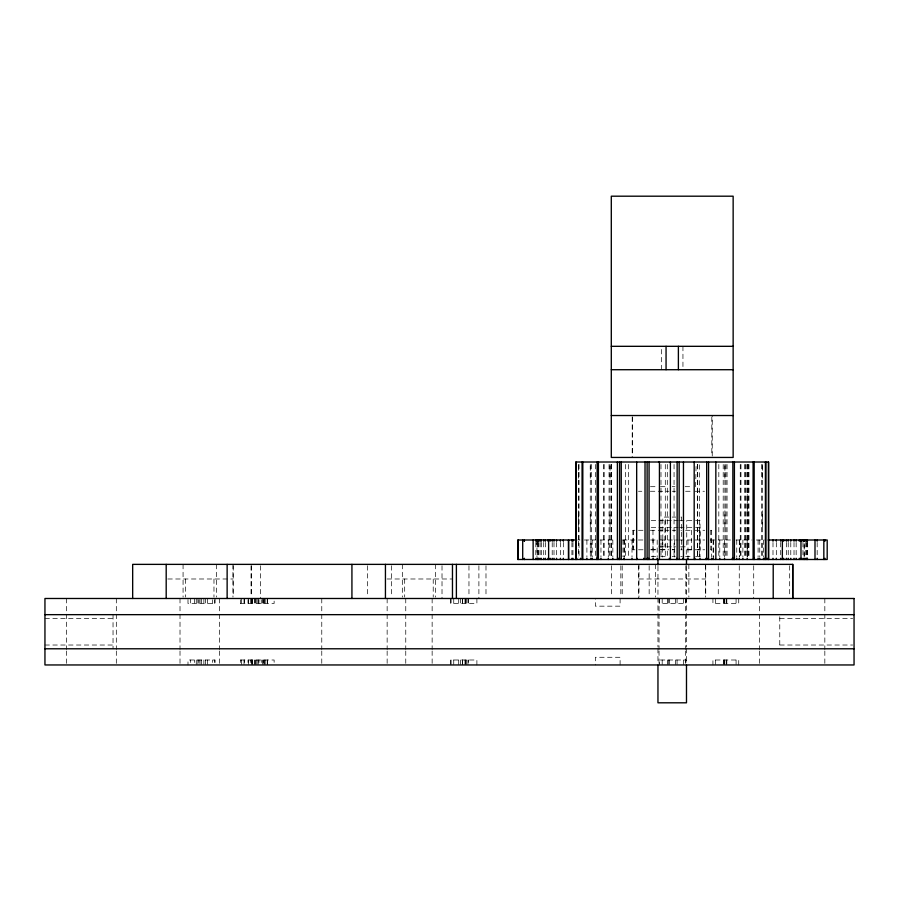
<?xml version="1.0" encoding="UTF-8"?>
<svg xmlns="http://www.w3.org/2000/svg" width="899" height="899" viewBox="0 0 899 899"><rect width="100%" height="100%" fill="white"/><g stroke="black" fill="none" stroke-linecap="round" stroke-linejoin="round"><path stroke-width="0.67" stroke-dasharray="4.5 3.37" d="M536.961 544.873L536.961 542.434L536.961 557.054M578.54 526.994L578.54 510.756M578.54 478.257L578.54 464.716M590.272 526.994L590.272 510.756M590.272 478.257L590.272 464.716M610.039 526.994L610.039 510.756M610.039 478.257L610.039 464.716M632.199 416.934L632.199 457.445M632.885 549.783L632.885 543.277M661.495 369.714L661.495 346.317M682.948 346.317L682.948 369.714M711.559 542.445L711.559 539.996M711.559 530.286L711.615 557.054M712.244 456.051L712.244 415.529M724.897 526.994L724.897 510.756M724.897 478.257L724.897 464.716M747.305 556.784L747.305 543.243M747.305 510.756L747.305 494.506M762.363 526.994L762.363 510.756M762.363 478.257L762.363 464.716M650.494 486.696L657.102 486.696M660.473 486.696L668.148 486.696M672.227 486.696L674.947 486.696M685.139 486.696L691.938 486.696M695.624 486.696L696.096 464.412M638.47 491.259L641.83 491.259M650.348 491.259L668.957 491.259M672.227 491.259L675.486 491.259M685.589 491.259L692.084 491.259M695.107 491.259L704.468 491.259M668.755 517.082L662.799 517.082L662.799 549.783M672.227 517.082L675.688 517.082M680.981 517.082L681.644 517.082L681.644 549.783M651.224 520.51L657.203 520.51M658.911 520.51L678.161 520.51M679.487 520.51L691.87 520.51M695.59 520.51L700.006 520.51L699.995 549.75L695.59 549.75M651.224 527.331L657.203 527.331M658.911 527.331L678.161 527.331M679.487 527.331L691.87 527.331M695.59 527.331L700.006 527.331L699.973 557.054M632.941 530.286L634.885 530.286M638.47 530.286L643.324 530.286M650.348 530.286L668.957 530.286M672.227 530.286L675.688 530.286M680.981 530.286L681.644 530.286M685.589 530.286L692.668 530.286M695.084 530.286L704.737 530.286M710.918 530.286L711.502 530.286M578.72 539.996L579.934 539.996M584.328 539.996L595.857 539.996M600.082 539.996L615.793 539.996M622.58 539.996L634.93 539.996M638.38 539.996L643.324 539.996M650.573 539.996L657.461 539.996M659.967 539.996L678.161 540.007M679.487 540.007L692.668 539.996M695.084 539.996L704.737 539.996M710.255 539.996L714.761 539.996M718.144 539.996L731.685 539.996M735.978 539.996L751.845 539.996M756.295 539.996L764.386 539.996M658.911 546.828L675.52 546.828M680.689 546.828L686.746 546.828L686.746 520.51M651.224 549.75L657.203 549.75M660.675 549.75L668.272 549.75M674.205 549.75L672.227 549.75L675.688 549.783M691.87 549.75L685.532 549.75L692.668 549.783M632.941 549.783L634.885 549.783M638.504 549.783L643.324 549.783M650.573 549.783L657.439 549.783M659.967 549.783L668.755 549.783M680.768 549.783L682.307 549.783M695.084 549.783L704.737 549.783M710.918 549.783L711.502 549.783M651.224 556.582L657.203 556.582M660.675 556.582L668.272 556.582M672.227 556.582L675.25 556.582M680.768 556.582L682.307 556.582M685.532 556.582L691.87 556.582M695.59 556.582L700.006 556.582M167.821 578.99L232.965 578.99M387.076 578.99L452.219 578.99M638.964 578.99L705.49 578.99M240.46 603.443L274.128 603.443L274.128 598.487M44.95 618.422L113.038 618.422M779.77 618.422L852.645 618.422M44.95 645.021L113.038 645.021M779.77 645.021L852.645 645.021M240.46 660.001L274.128 660.001L274.128 664.957M824.832 598.487L824.832 649.584M824.832 650.988L824.832 664.957M817.18 542.434L817.18 557.054M807.414 542.434L807.414 557.054M807.156 542.434L807.156 557.054M806.482 542.434L806.482 557.054M805.774 542.434L805.774 557.054M802.953 542.434L802.953 557.054M796.154 542.434L796.154 557.054M794.019 542.434L794.019 557.054M790.783 542.434L790.783 557.054M789.682 565.729L789.682 597.116M788.243 542.434L788.243 557.054M786.378 542.434L786.411 557.054M780.692 542.434L780.692 557.054M779.77 616.725L779.77 646.718M776.32 542.434L776.32 557.054M772.994 542.434L772.994 557.054M763.431 539.996L763.431 557.054M762.363 464.446L762.363 557.054M761.633 464.446L761.633 557.054M759.711 539.996L759.756 557.054M759.464 598.487L759.464 649.584M759.464 650.988L759.464 664.957M758.093 539.996L758.093 557.054M753.71 565.729L753.71 598.487M748.968 464.446L748.968 557.054M748.159 464.446L748.159 557.054M747.912 464.446L747.912 557.054M747.305 464.446L747.305 557.054M747.181 539.996L747.181 557.054M746.024 464.446L746.024 557.054M745.777 464.446L745.777 557.054M744.642 464.446L744.642 557.054M742.889 539.996L742.889 557.054M740.978 464.446L740.978 557.054M740.259 464.446L740.259 557.054M739.428 539.996L739.428 556.706M739.281 539.996L739.281 557.054M739.259 565.729L739.259 597.116M738.731 598.487L738.731 603.443L712.929 603.443L712.929 598.487M738.731 664.957L738.731 660.001L712.929 660.001L712.929 664.957M736.764 539.996L736.764 557.054M736.079 598.487L736.079 603.443M736.079 660.001L736.079 664.957M727.055 464.446L727.055 557.054M726.819 598.487L726.819 603.443M726.819 660.001L726.819 664.957M726.167 598.487L726.167 603.443M726.167 660.001L726.167 664.957M725.942 464.446L725.942 557.054M724.897 464.446L724.897 557.054M724.527 539.996L724.527 557.054M724.234 598.487L724.234 603.443M724.234 660.001L724.234 664.957M724.178 598.487L724.178 603.443M724.178 660.001L724.178 664.957M723.515 598.487L723.515 603.443M723.515 660.001L723.515 664.957M723.201 464.446L723.201 557.054M719.784 539.996L719.784 557.054M718.818 464.446L718.818 557.054M718.256 565.729L718.256 597.116M715.582 598.487L715.582 603.443M715.582 660.001L715.582 664.957M713.705 539.996L713.705 559.493M713.109 539.996L713.109 557.054M711.817 416.934L711.817 456.051M710.772 530.286L710.772 549.783M705.737 565.729L705.737 597.116M705.49 564.37L705.49 597.116M699.422 464.794L699.422 556.706M697.691 464.446L697.691 557.054M697.332 464.446L697.332 557.054M691.466 530.286L691.466 549.783M688.859 564.37L688.859 597.116M687.971 539.996L687.993 559.493M686.488 566.325L686.488 612.286M686.488 613.68L686.488 647.1M686.488 648.494L686.488 662.417M686.274 549.783L686.274 556.717M685.993 598.487L685.993 603.443L659.54 603.443L659.54 598.487M685.993 662.484L685.993 660.001L659.54 660.001L659.54 664.957M685.825 565.729L685.825 597.116M685.409 598.487L685.409 649.584M685.409 650.988L685.409 664.957M683.352 598.487L683.352 603.443M683.352 660.001L683.352 664.957M677.059 598.487L677.059 603.443M677.059 660.001L677.059 664.957M675.407 598.487L675.407 603.443M675.407 660.001L675.407 664.957M674.419 539.996L674.419 557.054M674.059 464.446L674.059 557.054M669.463 598.487L669.463 603.443M669.463 660.001L669.463 664.957M668.137 598.487L668.137 603.443M668.137 660.001L668.137 664.957M667.811 598.487L667.811 603.443M667.811 660.001L667.811 664.957M667.305 464.446L667.305 557.054M665.294 464.446L665.294 557.054M664.957 520.51L664.957 546.828M662.26 539.996L662.26 557.054M662.181 598.487L662.181 603.443M662.181 660.001L662.181 664.957M660.99 464.446L660.99 557.054M659.034 598.487L659.034 649.584M659.034 650.988L659.034 664.957M657.956 566.325L657.956 612.286M657.956 613.68L657.956 647.1M657.956 648.494L657.956 662.417M657.18 539.996L657.18 557.054M655.596 564.37L655.596 597.116M653.079 539.996L653.079 557.054M652.977 530.286L652.977 549.783M649.157 565.729L649.157 597.116M638.964 564.37L638.964 597.116M638.706 565.729L638.706 598.487M633.671 530.286L633.671 549.783M632.885 530.286L632.885 547.334M632.626 416.934L632.626 456.051M632.008 539.996L632.008 557.054M628.603 464.446L628.603 557.054M625.625 464.446L625.625 557.054M624.322 539.996L624.322 557.054M623.996 539.996L623.996 557.054M622.973 539.996L622.973 556.706M622.209 565.729L622.209 597.116M620.838 565.729L620.838 597.116M620.096 598.487L620.096 606.162L595.352 606.162L595.329 598.487M620.096 664.957L620.096 657.281L595.352 657.281L595.329 664.957M612.837 539.996L612.837 557.054M611.59 464.446L611.59 557.054M611.511 565.729L611.511 597.116M611.219 464.446L611.219 557.054M610.039 464.446L610.039 557.054M609.05 464.446L609.05 557.054M608.297 539.996L608.297 557.054M604.184 464.446L604.184 557.054M603.465 464.446L603.465 557.054M600.959 539.996L600.959 557.054M595.475 464.446L595.475 557.054M592.183 539.996L592.227 557.054M591.351 464.446L591.351 557.054M590.913 539.996L590.913 557.054M590.272 464.446L590.272 557.054M586.901 539.996L586.901 557.054M579.035 464.446L579.035 557.054M578.54 464.446L578.54 540.535M578.54 541.22L578.54 557.054M572.966 542.434L572.933 557.054M571.933 542.434L571.933 557.054M563.336 542.434L563.336 557.054M560.392 542.434L560.392 557.054M556.571 542.434L556.571 557.054M554.009 542.434L554.009 557.054M552.233 542.434L552.2 557.054M545.378 542.434L545.378 557.054M543.704 542.434L543.704 557.054M541.31 542.434L541.31 557.054M540.119 542.434L540.119 557.054M538.782 542.434L538.782 557.054M538.052 542.434L538.052 557.054M537.242 542.434L537.242 557.054M535.804 542.434L535.804 557.054M485.988 565.729L485.988 597.116M478.897 565.729L478.897 598.487M476.897 598.487L476.897 603.443L450.444 603.443L450.444 598.487M476.897 664.957L476.897 660.001L450.444 660.001L450.444 664.957M468.963 565.729L468.963 597.116M468.3 598.487L468.3 603.443M468.3 660.001L468.3 662.484M467.974 598.487L467.974 603.443M467.974 660.001L467.974 664.957M466.323 598.487L466.323 603.443M466.323 660.001L466.323 664.957M465.66 598.487L465.66 603.443M465.66 660.001L465.66 664.957M464.997 598.487L464.997 603.443M464.997 660.001L464.997 664.957M462.401 598.487L462.401 603.443M462.401 660.001L462.401 664.957M462.344 598.487L462.344 603.443M462.344 660.001L462.344 664.957M460.367 598.487L460.367 603.443M460.367 660.001L460.367 664.957M458.715 598.487L458.715 603.443M458.715 660.001L458.715 664.957M453.748 598.487L453.748 603.443M453.748 660.001L453.748 664.957M451.107 598.487L451.107 603.443M451.107 660.001L451.107 664.957M442.016 565.729L442.016 598.487M435.588 564.37L435.588 597.116M433.217 578.99L433.217 597.093M432.138 598.487L432.138 649.584M432.138 650.988L432.138 664.957M405.764 598.487L405.764 649.584M405.764 650.988L405.764 664.957M404.685 578.99L404.685 597.093M402.325 564.37L402.325 597.116M391.526 565.729L391.526 597.116M387.143 598.487L387.143 649.584M387.143 650.988L387.143 664.957M367.376 565.729L367.376 597.116M321.775 598.487L321.775 649.584M321.775 650.988L321.775 664.957M267.52 598.487L267.52 603.443M267.52 660.001L267.52 664.957M267.183 598.487L267.183 603.443M267.183 660.001L267.183 664.957M265.205 598.487L265.205 603.443M265.205 660.001L265.205 664.957M264.542 598.487L264.542 603.443M264.542 660.001L264.542 664.957M263.767 598.487L263.767 603.443M263.767 660.001L263.767 664.957M263.216 599.723L263.216 603.443M263.216 660.001L263.216 662.484M262.317 598.487L262.317 603.443M262.317 660.001L262.317 664.957M261.238 599.723L261.238 603.443M261.238 660.001L261.238 662.484M260.407 565.729L260.407 598.487M258.991 599.723L258.991 603.443M258.991 660.001L258.991 662.484M258.26 598.487L258.26 603.443M258.26 660.001L258.26 664.957M257.058 598.487L257.058 603.443M257.058 660.001L257.058 664.957M255.945 598.487L255.945 603.443M255.945 660.001L255.945 664.957M255.136 598.487L255.136 603.443M255.136 660.001L255.136 664.957M254.619 598.487L254.619 603.443M254.619 660.001L254.619 664.957M252.563 598.487L252.563 603.443M252.563 660.001L252.563 664.957M251.978 598.487L251.978 603.443M251.978 660.001L251.978 664.957M251.821 598.487L251.821 603.443M251.821 660.001L251.821 664.957M251.608 599.723L251.608 603.443M251.608 660.001L251.608 662.484M251.282 565.729L251.282 597.116M251.091 565.729L251.091 597.116M250.315 598.487L250.315 603.443M250.315 660.001L250.315 662.484M248.338 598.487L248.338 603.443M248.338 660.001L248.338 664.957M248.012 599.723L248.012 603.443M248.012 660.001L248.012 662.484M244.371 598.487L244.371 603.443M244.371 660.001L244.371 662.484M244.034 598.487L244.034 603.443M244.034 660.001L244.034 664.957M241.393 598.487L241.393 603.443M241.393 660.001L241.393 664.957M240.404 599.723L240.404 603.443M240.404 660.001L240.404 662.484M233.223 565.729L233.223 597.116M232.965 564.37L232.965 597.116M219.39 598.487L219.39 649.584M219.39 650.988L219.39 664.957M216.333 564.37L216.333 597.116M215.108 598.487L215.108 603.443L187.992 603.443L187.992 598.487M215.108 662.484L215.108 660.001L187.992 660.001L187.992 664.957M214.445 599.723L214.445 603.443M214.445 660.001L214.445 662.484M213.973 578.99L213.973 597.093M212.467 599.723L212.467 603.443M212.467 660.001L212.467 662.484M207.5 598.487L207.5 603.443M207.5 660.001L207.5 664.957M205.523 598.487L205.523 603.443M205.523 660.001L205.523 664.957M203.871 598.487L203.871 603.443M203.871 660.001L203.871 664.957M201.556 598.487L201.556 603.443M201.556 660.001L201.556 664.957M200.005 598.487L200.005 603.443M200.005 660.001L200.005 664.957M198.904 599.723L198.904 603.443M198.904 660.001L198.904 662.484M197.915 598.487L197.915 603.443M197.915 660.001L197.915 664.957M196.263 598.487L196.263 603.443M196.263 660.001L196.263 664.957M194.611 598.487L194.611 603.443M194.611 660.001L194.611 662.484M190.644 598.487L190.644 603.443M190.644 660.001L190.644 662.484M185.441 578.99L185.441 597.093M183.07 564.37L183.07 597.116M180.014 598.487L180.014 649.584M180.014 650.988L180.014 664.957M116.319 598.487L116.319 649.584M116.319 650.988L116.319 664.957M113.038 614.658L113.038 648.786M66.425 598.487L66.425 649.584M66.425 650.988L66.425 664.957M804.167 557.054L804.178 542.434L804.156 557.054"/><path stroke-width="1.35" d="M733.146 415.529L733.146 457.445L611.298 457.445L611.298 196.196L733.146 196.196L733.146 415.529L611.298 415.529M611.298 346.317L733.146 346.317M611.298 369.714L733.146 369.714M658.135 462.007L575.843 462.007L575.843 559.493M658.529 462.007L670.44 462.007M670.924 462.007L768.6 462.007L768.6 559.493M576.798 539.996L517.678 539.996L517.678 559.493L827.192 559.493L827.192 539.996L768.162 539.996M44.95 614.658L854.05 614.658M44.95 648.786L854.05 648.786M824.945 539.996L824.934 541.22M824.934 558.279L824.945 559.493M823.844 539.996L823.832 559.493M817.18 539.996L817.169 541.22M817.169 558.279L817.18 559.493M815 539.996L815 559.493M807.414 539.996L807.414 541.22M807.414 558.279L807.414 559.493M807.156 539.996L807.156 541.22M807.156 558.279L807.156 559.493M806.482 539.996L806.482 541.22M806.482 558.279L806.482 559.493M805.774 539.996L805.774 541.22M805.774 558.279L805.774 559.493M802.953 539.996L802.953 541.22M802.953 558.279L802.953 559.493M800.964 541.22L800.964 539.996L800.998 559.493L800.964 558.279M799.301 539.996L799.301 541.22M799.301 558.279L799.301 559.493M796.154 539.996L796.154 541.22M796.154 558.279L796.154 559.493M794.019 539.996L794.019 541.22M794.019 558.279L794.019 559.493M792.794 598.487L792.794 564.37L132.67 564.37L132.67 598.487M792.704 564.37L792.704 598.487M790.783 539.996L790.783 541.22M790.783 558.279L790.783 559.493M788.243 539.996L788.243 541.22M788.243 558.279L788.243 559.493M786.411 539.996L786.378 541.22M786.378 558.279L786.411 559.493M783.658 539.996L783.658 541.22M783.658 558.279L783.658 559.493M782.377 539.996L782.344 559.493M780.692 539.996L780.692 541.22M780.692 558.279L780.692 559.493M776.32 539.996L776.32 541.22M776.32 558.279L776.32 559.493M773.207 564.37L773.207 598.487M772.994 539.996L772.994 541.22M772.994 558.279L772.994 559.493M768.476 462.007L768.476 559.493M767.139 558.279L767.139 559.493M765.914 462.007L765.914 559.493M765.409 462.007L765.409 559.493M764.51 558.279L764.476 559.493M763.431 558.279L763.431 559.493M759.711 558.279L759.756 559.493M758.093 558.279L758.093 559.493M754.171 462.007L754.171 559.493M754.092 558.279L754.092 559.493M753.092 462.007L753.092 559.493M747.181 558.279L747.181 559.493M742.889 558.279L742.889 559.493M739.281 558.279L739.236 559.493M736.764 558.279L736.764 559.493M734.404 462.007L734.404 559.493M732.854 462.007L732.854 559.493M732.236 558.279L732.236 559.493M724.527 558.279L724.527 559.493M719.784 558.279L719.784 559.493M715.84 462.007L715.84 559.493M713.109 558.279L713.109 559.493M711.57 558.279L711.615 559.493M708.558 462.007L708.558 559.493M708.21 558.279L708.21 559.493M706.681 462.007L706.681 559.493M705.94 558.279L705.895 559.493M699.973 558.279L699.973 559.493M694.961 558.279L694.961 559.493M694.185 462.007L694.185 559.493M687.971 558.279L687.971 559.493M686.488 559.369L686.488 564.932M686.488 665.204L686.488 702.804L657.956 702.804L657.956 665.204M683.454 462.007L683.454 559.493M682.892 558.279L682.892 559.493M679.15 462.007L679.15 559.493M678.385 346.317L678.385 369.714M677.138 462.007L677.138 559.493M676.7 558.279L676.655 559.493M670.384 462.007L670.384 559.493M669.317 558.279L669.317 559.493M666.058 346.317L666.058 369.714M659.428 462.007L659.428 559.493M657.956 559.369L657.956 564.932M657.18 558.279L657.18 559.493M653.079 558.279L653.034 559.493M649.067 462.007L649.067 559.493M648.786 558.279L648.786 559.493M647.302 558.279L647.246 559.493M647.111 462.007L647.111 559.493M645.021 462.007L645.021 559.493M643.774 558.279L643.774 559.493M636.908 558.279L636.908 559.493M636.672 462.007L636.672 559.493M632.008 558.279L632.008 559.493M624.277 558.279L624.322 559.493M623.996 558.279L623.996 559.493M621.243 462.007L621.243 559.493M619.546 462.007L619.546 559.493M619.265 558.279L619.265 559.493M618.748 558.279L618.793 559.493M617.388 462.007L617.388 559.493M612.837 558.279L612.837 559.493M608.297 558.279L608.297 559.493M600.959 558.279L600.959 559.493M598.419 462.007L598.419 559.493M597.251 558.279L597.284 559.493M597.138 462.007L597.138 559.493M596.666 558.279L596.666 559.493M592.227 558.279L592.183 559.493M590.913 558.279L590.913 559.493M586.901 558.279L586.901 559.493M582.81 462.007L582.81 559.493M582.08 462.007L582.08 559.493M580.484 558.279L580.484 559.493M576.798 558.279L576.798 559.493M575.967 462.007L575.967 559.493M572.933 539.996L572.966 541.22M572.933 558.279L572.966 559.493M571.933 539.996L571.933 541.22M571.933 558.279L571.933 559.493M568.573 539.996L568.573 559.493M568.516 539.996L568.55 559.493M563.336 539.996L563.336 541.22M563.336 558.279L563.336 559.493M560.392 539.996L560.392 541.22M560.392 558.279L560.392 559.493M556.571 539.996L556.571 541.22M556.571 558.279L556.571 559.493M554.009 539.996L554.009 541.22M554.009 558.279L554.009 559.493M552.2 539.996L552.233 541.22M552.233 558.279L552.2 559.493M550.121 539.996L550.121 541.22M550.121 558.279L550.121 559.493M548.615 539.996L548.615 559.493M548.008 539.996L548.008 541.22M548.008 558.279L548.008 559.493M545.378 539.996L545.378 541.22M545.378 558.279L545.378 559.493M543.704 539.996L543.704 541.22M543.704 558.279L543.704 559.493M541.31 539.996L541.31 541.22M541.31 558.279L541.31 559.493M540.119 539.996L540.119 541.22M540.119 558.279L540.119 559.493M538.782 539.996L538.782 541.22M538.782 558.279L538.782 559.493M538.052 539.996L538.052 541.22M538.052 558.279L538.052 559.493M537.242 539.996L537.242 541.22M537.242 558.279L537.242 559.493M537.006 539.996L537.006 541.22M537.006 558.279L537.006 559.493M535.826 539.996L535.804 541.22M535.804 558.279L535.826 559.493M533.129 539.996L533.152 559.493M522.701 539.996L522.701 559.493M518.24 539.996L518.229 559.493M456.389 564.37L456.389 598.487M452.467 564.37L452.467 598.487M385.435 564.37L385.435 598.487M351.925 564.37L351.925 598.487M227.132 564.37L227.132 598.487M166.191 564.37L166.191 598.487M854.05 598.487L44.95 598.487L44.95 664.957L854.05 664.957L854.05 598.487M804.167 541.22L804.178 539.996L804.156 541.22M804.167 559.493L804.178 558.279L804.156 559.493M733.966 559.493L733.966 558.279L733.921 559.493M524.364 541.22L524.364 539.996L524.342 541.22M524.364 559.493L524.364 558.279L524.342 559.493"/></g></svg>
